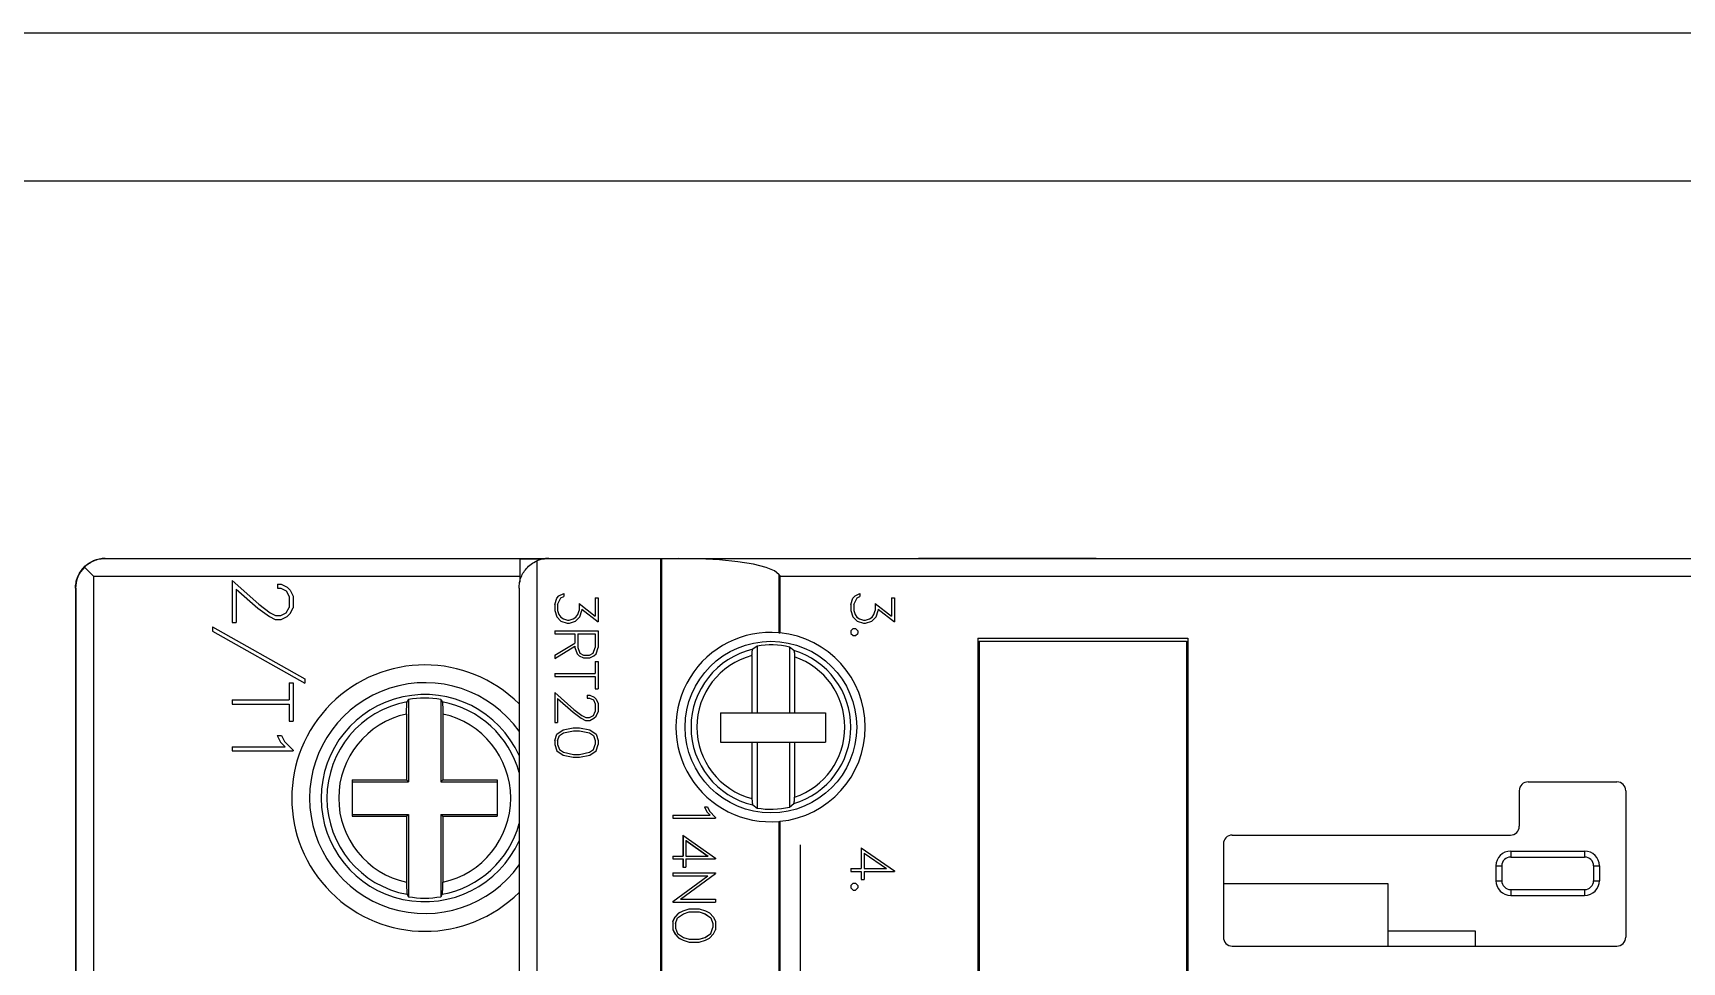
# Model space of a CAD drawing. Header units: millimetres. Extents: x -72 to 2978, y -1067 to 2817.
# Drawn here: x 1479 to 1534.7, y 293.5 to 324.9 of the extents above; entities that cross this region are included whole.
import ezdxf

# ---------------------------------------------------------------- set-up
doc = ezdxf.new("R2010")
doc.units = ezdxf.units.MM
doc.layers.add('10000_FRONT', color=7, linetype='Continuous')

msp = doc.modelspace()

# ---------------------------------------------------------------- linework, layer by layer
for p, q in [((1425.224, 324.884), (1734.213, 324.884)), ((1514.904, 307.129), (1508.904, 307.129)), ((1504.915, 290.605), (1504.915, 297.454))]:
    msp.add_line(p, q)
at = {"color": 30, "true_color": 0xf8991e}
msp.add_line((1434.485, 319.884), (1726.691, 319.884), dxfattribs=at)
at = {"layer": '10000_FRONT', "color": 7, "linetype": 'Continuous', "lineweight": 25}
for p, q in [((1481.029, 307.047), (1481.078, 307.067)), ((1481.078, 307.067), (1481.128, 307.084)), ((1481.128, 307.084), (1481.178, 307.098)), ((1481.178, 307.098), (1481.229, 307.11)), ((1481.229, 307.11), (1481.279, 307.118)), ((1481.279, 307.118), (1481.328, 307.124)), ((1481.328, 307.124), (1481.377, 307.128)), ((1481.377, 307.128), (1481.425, 307.129)), ((1481.415, 307.129), (1481.425, 307.129)), ((1481.425, 307.129), (1495.425, 307.129)), ((1495.425, 307.129), (1495.425, 306.529)), ((1495.425, 307.129), (1549.405, 307.129)), ((1495.425, 307.119), (1496.264, 307.119)), ((1497.515, 307.129), (1497.515, 307.129)), ((1500.189, 307.129), (1500.189, 279.129)), ((1500.223, 307.129), (1500.223, 279.129)), ((1480.484, 306.493), (1480.503, 306.538)), ((1480.487, 306.476), (1480.507, 306.525)), ((1480.503, 306.538), (1480.524, 306.582)), ((1480.507, 306.525), (1480.529, 306.573)), ((1480.524, 306.582), (1480.547, 306.625)), ((1480.529, 306.573), (1480.554, 306.62)), ((1480.547, 306.625), (1480.572, 306.667)), ((1480.554, 306.62), (1480.581, 306.666)), ((1480.572, 306.667), (1480.599, 306.708)), ((1480.581, 306.666), (1480.611, 306.71)), ((1480.599, 306.708), (1480.629, 306.747)), ((1480.611, 306.71), (1480.643, 306.752)), ((1480.629, 306.747), (1480.661, 306.786)), ((1480.643, 306.752), (1480.678, 306.794)), ((1480.661, 306.786), (1480.696, 306.824)), ((1480.678, 306.794), (1480.718, 306.836)), ((1480.696, 306.824), (1480.735, 306.862)), ((1480.718, 306.836), (1480.76, 306.876)), ((1480.718, 306.836), (1481.025, 306.529)), ((1480.735, 306.862), (1480.776, 306.899)), ((1480.76, 306.876), (1480.802, 306.911)), ((1480.776, 306.899), (1480.82, 306.933)), ((1480.802, 306.911), (1480.844, 306.943)), ((1480.82, 306.933), (1480.867, 306.965)), ((1480.844, 306.943), (1480.889, 306.973)), ((1480.867, 306.965), (1480.915, 306.995)), ((1480.889, 306.973), (1480.934, 307)), ((1480.915, 306.995), (1480.965, 307.022)), ((1480.934, 307), (1480.981, 307.025)), ((1480.965, 307.022), (1481.015, 307.046)), ((1480.981, 307.025), (1481.029, 307.047)), ((1481.015, 307.046), (1481.015, 307.041)), ((1481.025, 306.529), (1481.025, 262.729)), ((1481.025, 306.529), (1495.425, 306.529)), ((1495.425, 306.529), (1495.425, 306.328)), ((1495.474, 306.493), (1495.493, 306.538)), ((1495.493, 306.538), (1495.514, 306.582)), ((1495.514, 306.582), (1495.537, 306.625)), ((1495.537, 306.625), (1495.562, 306.667)), ((1495.562, 306.667), (1495.589, 306.708)), ((1495.589, 306.708), (1495.619, 306.747)), ((1495.619, 306.747), (1495.651, 306.786)), ((1495.651, 306.786), (1495.686, 306.824)), ((1495.686, 306.824), (1495.725, 306.862)), ((1495.725, 306.862), (1495.766, 306.899)), ((1495.766, 306.899), (1495.81, 306.933)), ((1495.81, 306.933), (1495.857, 306.965)), ((1495.857, 306.965), (1495.905, 306.995)), ((1495.905, 306.995), (1495.955, 307.022)), ((1495.955, 307.022), (1496.005, 307.046)), ((1496.005, 307.046), (1496.005, 279.129)), ((1504.186, 306.589), (1504.186, 304.617)), ((1504.186, 306.589), (1504.191, 306.58)), ((1504.191, 306.58), (1504.196, 306.572)), ((1504.196, 306.572), (1504.201, 306.563)), ((1504.201, 306.563), (1504.206, 306.555)), ((1504.206, 306.555), (1504.211, 306.546)), ((1504.211, 306.546), (1504.216, 306.538)), ((1504.216, 306.538), (1504.221, 306.529)), ((1504.221, 306.529), (1504.221, 304.614)), ((1504.221, 306.529), (1541.589, 306.529)), ((1480.415, 306.129), (1480.416, 306.173)), ((1480.415, 306.129), (1480.415, 263.139)), ((1480.416, 306.173), (1480.419, 306.218)), ((1480.419, 306.218), (1480.424, 306.264)), ((1480.424, 306.264), (1480.432, 306.309)), ((1480.425, 306.129), (1480.426, 306.177)), ((1480.425, 306.129), (1480.425, 263.129)), ((1480.426, 306.177), (1480.43, 306.226)), ((1480.43, 306.226), (1480.436, 306.276)), ((1480.432, 306.309), (1480.441, 306.356)), ((1480.436, 306.276), (1480.445, 306.326)), ((1480.441, 306.356), (1480.453, 306.402)), ((1480.445, 306.326), (1480.456, 306.376)), ((1480.453, 306.402), (1480.467, 306.448)), ((1480.456, 306.376), (1480.47, 306.426)), ((1480.467, 306.448), (1480.484, 306.493)), ((1480.47, 306.426), (1480.487, 306.476)), ((1485.709, 306.381), (1485.709, 304.966)), ((1485.709, 306.381), (1486.609, 305.58)), ((1485.846, 306.091), (1485.846, 304.966)), ((1485.846, 306.091), (1486.579, 305.451)), ((1487.245, 306.258), (1487.245, 306.119)), ((1487.245, 306.258), (1487.369, 306.258)), ((1487.245, 306.119), (1487.358, 306.119)), ((1487.358, 306.119), (1487.539, 306.028)), ((1487.369, 306.258), (1487.57, 306.16)), ((1487.539, 306.028), (1487.63, 305.847)), ((1487.57, 306.16), (1487.67, 306.058)), ((1487.67, 306.058), (1487.767, 305.857)), ((1495.405, 306.129), (1495.406, 306.173)), ((1495.405, 306.129), (1495.405, 279.329)), ((1495.406, 306.173), (1495.409, 306.218)), ((1495.409, 306.218), (1495.414, 306.264)), ((1495.414, 306.264), (1495.422, 306.309)), ((1495.422, 306.309), (1495.431, 306.356)), ((1495.431, 306.356), (1495.443, 306.402)), ((1495.443, 306.402), (1495.457, 306.448)), ((1495.457, 306.448), (1495.474, 306.493)), ((1486.579, 305.451), (1486.966, 305.161)), ((1486.609, 305.58), (1486.99, 305.295)), ((1487.539, 305.292), (1487.63, 305.474)), ((1487.63, 305.847), (1487.63, 305.474)), ((1487.668, 305.263), (1487.767, 305.462)), ((1487.767, 305.857), (1487.767, 305.462)), ((1496.608, 305.576), (1496.678, 305.788)), ((1496.608, 305.576), (1496.608, 305.366)), ((1496.678, 305.788), (1496.75, 305.862)), ((1496.706, 305.57), (1496.816, 305.792)), ((1496.706, 305.57), (1496.706, 305.37)), ((1496.75, 305.862), (1496.912, 305.943)), ((1496.816, 305.792), (1496.912, 305.839)), ((1496.912, 305.943), (1496.912, 305.839)), ((1497.43, 305.606), (1497.43, 305.37)), ((1497.43, 305.606), (1497.98, 305.181)), ((1497.53, 305.419), (1497.53, 305.366)), ((1497.53, 305.419), (1498.078, 304.988)), ((1497.98, 305.796), (1497.98, 305.181)), ((1497.98, 305.796), (1498.078, 305.796)), ((1498.078, 305.796), (1498.078, 304.988)), ((1506.618, 305.576), (1506.688, 305.788)), ((1506.618, 305.576), (1506.618, 305.366)), ((1506.688, 305.788), (1506.76, 305.862)), ((1506.716, 305.57), (1506.826, 305.792)), ((1506.716, 305.57), (1506.716, 305.37)), ((1506.76, 305.862), (1506.922, 305.943)), ((1506.826, 305.792), (1506.922, 305.839)), ((1506.922, 305.943), (1506.922, 305.839)), ((1507.44, 305.606), (1507.44, 305.37)), ((1507.44, 305.606), (1507.99, 305.181)), ((1507.54, 305.419), (1507.54, 305.366)), ((1507.54, 305.419), (1508.088, 304.988)), ((1507.99, 305.796), (1507.99, 305.181)), ((1507.99, 305.796), (1508.088, 305.796)), ((1508.088, 305.796), (1508.088, 304.988)), ((1485.709, 304.966), (1485.846, 304.966)), ((1486.966, 305.161), (1487.163, 305.062)), ((1486.99, 305.295), (1487.177, 305.202)), ((1487.163, 305.062), (1487.367, 305.062)), ((1487.177, 305.202), (1487.358, 305.202)), ((1487.358, 305.202), (1487.539, 305.292)), ((1487.367, 305.062), (1487.568, 305.161)), ((1487.568, 305.161), (1487.668, 305.263)), ((1496.608, 305.366), (1496.679, 305.155)), ((1496.679, 305.155), (1496.821, 305.011)), ((1496.706, 305.37), (1496.752, 305.239)), ((1496.752, 305.239), (1496.812, 305.147)), ((1496.812, 305.147), (1496.904, 305.086)), ((1496.821, 305.011), (1497.032, 304.941)), ((1496.904, 305.086), (1497.037, 305.041)), ((1497.032, 304.941), (1497.105, 304.941)), ((1497.037, 305.041), (1497.101, 305.041)), ((1497.101, 305.041), (1497.232, 305.086)), ((1497.105, 304.941), (1497.316, 305.011)), ((1497.232, 305.086), (1497.325, 305.147)), ((1497.316, 305.011), (1497.46, 305.155)), ((1497.325, 305.147), (1497.385, 305.239)), ((1497.385, 305.239), (1497.43, 305.37)), ((1497.46, 305.155), (1497.53, 305.366)), ((1506.618, 305.366), (1506.689, 305.155)), ((1506.689, 305.155), (1506.831, 305.011)), ((1506.716, 305.37), (1506.762, 305.239)), ((1506.762, 305.239), (1506.822, 305.147)), ((1506.822, 305.147), (1506.914, 305.086)), ((1506.831, 305.011), (1507.042, 304.941)), ((1506.914, 305.086), (1507.047, 305.041)), ((1507.042, 304.941), (1507.115, 304.941)), ((1507.047, 305.041), (1507.111, 305.041)), ((1507.111, 305.041), (1507.242, 305.086)), ((1507.115, 304.941), (1507.326, 305.011)), ((1507.242, 305.086), (1507.335, 305.147)), ((1507.326, 305.011), (1507.47, 305.155)), ((1507.335, 305.147), (1507.395, 305.239)), ((1507.395, 305.239), (1507.44, 305.37)), ((1507.47, 305.155), (1507.54, 305.366)), ((1485.043, 304.819), (1485.043, 304.67)), ((1485.043, 304.819), (1488.159, 303.065)), ((1485.043, 304.67), (1488.159, 302.918)), ((1496.608, 304.682), (1496.608, 304.584)), ((1496.608, 304.682), (1498.078, 304.682)), ((1496.608, 304.584), (1497.294, 304.584)), ((1497.294, 304.584), (1497.294, 304.268)), ((1497.392, 304.584), (1497.392, 304.123)), ((1497.392, 304.584), (1497.98, 304.584)), ((1497.98, 304.584), (1497.98, 304.123)), ((1498.078, 304.682), (1498.078, 304.118)), ((1504.186, 304.617), (1504.191, 304.616)), ((1504.191, 304.616), (1504.196, 304.616)), ((1504.196, 304.616), (1504.201, 304.615)), ((1504.201, 304.615), (1504.206, 304.615)), ((1504.206, 304.615), (1504.211, 304.614)), ((1504.211, 304.614), (1504.216, 304.614)), ((1504.216, 304.614), (1504.221, 304.614)), ((1506.618, 304.678), (1506.697, 304.756)), ((1506.618, 304.678), (1506.618, 304.597)), ((1506.618, 304.597), (1506.697, 304.519)), ((1506.697, 304.756), (1506.777, 304.756)), ((1506.697, 304.519), (1506.777, 304.519)), ((1506.777, 304.756), (1506.856, 304.678)), ((1506.777, 304.519), (1506.856, 304.597)), ((1506.856, 304.678), (1506.856, 304.597)), ((1510.905, 304.429), (1510.905, 282.729)), ((1510.905, 304.429), (1518.005, 304.429)), ((1510.955, 304.329), (1510.955, 284.329)), ((1510.955, 304.329), (1517.955, 304.329)), ((1517.955, 304.329), (1517.955, 284.329)), ((1518.005, 304.429), (1518.005, 284.229)), ((1496.608, 303.857), (1497.294, 304.268)), ((1496.608, 303.751), (1497.294, 304.162)), ((1496.608, 303.857), (1496.608, 303.751)), ((1497.294, 304.162), (1497.294, 304.119)), ((1497.294, 304.119), (1497.365, 303.908)), ((1497.365, 303.908), (1497.436, 303.833)), ((1497.392, 304.123), (1497.459, 303.927)), ((1497.436, 303.833), (1497.58, 303.764)), ((1497.459, 303.927), (1497.587, 303.862)), ((1497.58, 303.764), (1497.793, 303.764)), ((1497.587, 303.862), (1497.785, 303.862)), ((1497.785, 303.862), (1497.913, 303.927)), ((1497.793, 303.764), (1497.936, 303.833)), ((1497.913, 303.927), (1497.98, 304.123)), ((1497.936, 303.833), (1498.007, 303.908)), ((1498.007, 303.908), (1498.078, 304.118)), ((1503.275, 303.872), (1503.276, 303.886)), ((1503.275, 303.859), (1503.275, 303.872)), ((1503.275, 303.846), (1503.275, 303.859)), ((1503.275, 303.846), (1503.275, 301.914)), ((1503.276, 303.9), (1503.277, 303.913)), ((1503.276, 303.886), (1503.276, 303.9)), ((1503.277, 303.925), (1503.278, 303.937)), ((1503.277, 303.913), (1503.277, 303.925)), ((1503.278, 303.937), (1503.279, 303.949)), ((1503.279, 303.949), (1503.28, 303.961)), ((1503.28, 303.961), (1503.281, 303.972)), ((1503.281, 303.972), (1503.283, 303.983)), ((1503.283, 303.983), (1503.284, 303.993)), ((1503.284, 303.993), (1503.285, 304.002)), ((1503.285, 304.002), (1503.287, 304.011)), ((1503.287, 304.011), (1503.289, 304.02)), ((1503.289, 304.02), (1503.29, 304.028)), ((1503.29, 304.028), (1503.292, 304.035)), ((1503.292, 304.035), (1503.294, 304.041)), ((1503.294, 304.041), (1503.296, 304.046)), ((1503.296, 304.046), (1503.298, 304.05)), ((1503.298, 304.05), (1503.3, 304.054)), ((1503.3, 304.054), (1503.302, 304.057)), ((1503.302, 304.057), (1503.304, 304.059)), ((1503.445, 304.165), (1503.304, 304.059)), ((1503.445, 304.165), (1503.445, 301.914)), ((1504.545, 304.132), (1504.545, 301.914)), ((1504.686, 304.017), (1504.545, 304.132)), ((1504.686, 304.017), (1504.689, 304.014)), ((1504.689, 304.014), (1504.691, 304.01)), ((1504.691, 304.01), (1504.694, 304.004)), ((1504.694, 304.004), (1504.696, 303.998)), ((1504.696, 303.998), (1504.698, 303.99)), ((1504.698, 303.99), (1504.7, 303.981)), ((1504.7, 303.981), (1504.702, 303.971)), ((1504.702, 303.971), (1504.704, 303.96)), ((1504.704, 303.96), (1504.706, 303.949)), ((1504.706, 303.949), (1504.708, 303.936)), ((1504.708, 303.936), (1504.709, 303.923)), ((1504.709, 303.923), (1504.711, 303.908)), ((1504.711, 303.908), (1504.712, 303.893)), ((1504.712, 303.893), (1504.713, 303.879)), ((1504.713, 303.879), (1504.713, 303.863)), ((1504.713, 303.863), (1504.714, 303.847)), ((1504.714, 303.847), (1504.715, 303.83)), ((1504.715, 303.83), (1504.715, 303.814)), ((1504.715, 303.814), (1504.715, 303.798)), ((1504.715, 303.798), (1504.715, 301.914)), ((1496.608, 303.236), (1496.608, 303.138)), ((1496.608, 303.236), (1497.98, 303.236)), ((1497.98, 303.647), (1497.98, 303.236)), ((1497.98, 303.647), (1498.078, 303.647)), ((1498.078, 303.647), (1498.078, 302.726)), ((1487.63, 302.922), (1487.63, 302.346)), ((1487.63, 302.922), (1487.767, 302.922)), ((1487.767, 302.922), (1487.767, 301.633)), ((1488.159, 303.065), (1488.159, 302.918)), ((1496.608, 303.138), (1497.98, 303.138)), ((1497.98, 303.138), (1497.98, 302.726)), ((1497.98, 302.726), (1498.078, 302.726)), ((1485.709, 302.346), (1485.709, 302.209)), ((1485.709, 302.346), (1487.63, 302.346)), ((1485.709, 302.209), (1487.63, 302.209)), ((1487.63, 302.209), (1487.63, 301.633)), ((1491.604, 302.046), (1491.605, 302.07)), ((1491.604, 302.023), (1491.604, 302.046)), ((1491.605, 302.07), (1491.606, 302.093)), ((1491.606, 302.115), (1491.607, 302.136)), ((1491.606, 302.093), (1491.606, 302.115)), ((1491.607, 302.136), (1491.608, 302.155)), ((1491.608, 302.155), (1491.609, 302.173)), ((1491.609, 302.173), (1491.61, 302.19)), ((1491.61, 302.19), (1491.611, 302.206)), ((1491.611, 302.206), (1491.612, 302.221)), ((1491.612, 302.221), (1491.613, 302.234)), ((1491.613, 302.234), (1491.615, 302.246)), ((1491.615, 302.246), (1491.616, 302.256)), ((1491.616, 302.256), (1491.617, 302.264)), ((1491.617, 302.264), (1491.619, 302.271)), ((1491.619, 302.271), (1491.62, 302.276)), ((1491.62, 302.276), (1491.621, 302.28)), ((1491.621, 302.28), (1491.627, 302.291)), ((1491.627, 302.291), (1491.634, 302.303)), ((1491.634, 302.303), (1491.64, 302.315)), ((1491.64, 302.315), (1491.646, 302.326)), ((1491.646, 302.326), (1491.652, 302.338)), ((1491.652, 302.338), (1491.659, 302.35)), ((1491.659, 302.35), (1491.665, 302.362)), ((1491.665, 302.362), (1491.665, 299.579)), ((1492.765, 302.362), (1492.765, 299.579)), ((1492.765, 302.362), (1492.771, 302.35)), ((1492.771, 302.35), (1492.778, 302.338)), ((1492.778, 302.338), (1492.784, 302.326)), ((1492.784, 302.326), (1492.79, 302.315)), ((1492.79, 302.315), (1492.796, 302.303)), ((1492.796, 302.303), (1492.803, 302.291)), ((1492.803, 302.291), (1492.809, 302.28)), ((1492.809, 302.28), (1492.81, 302.275)), ((1492.81, 302.275), (1492.812, 302.268)), ((1492.812, 302.268), (1492.814, 302.259)), ((1492.814, 302.259), (1492.815, 302.248)), ((1492.815, 302.248), (1492.817, 302.234)), ((1492.817, 302.234), (1492.818, 302.217)), ((1492.818, 302.217), (1492.819, 302.199)), ((1492.819, 302.199), (1492.821, 302.178)), ((1492.821, 302.178), (1492.822, 302.157)), ((1492.822, 302.157), (1492.823, 302.134)), ((1492.823, 302.134), (1492.824, 302.108)), ((1492.824, 302.108), (1492.825, 302.081)), ((1492.825, 302.081), (1492.826, 302.052)), ((1492.826, 302.052), (1492.826, 302.024)), ((1496.608, 302.599), (1496.608, 301.588)), ((1496.608, 302.599), (1497.251, 302.027)), ((1496.706, 302.391), (1496.706, 301.588)), ((1496.706, 302.391), (1497.229, 301.935)), ((1497.705, 302.511), (1497.705, 302.411)), ((1497.705, 302.511), (1497.793, 302.511)), ((1497.705, 302.411), (1497.786, 302.411)), ((1497.786, 302.411), (1497.915, 302.346)), ((1497.793, 302.511), (1497.937, 302.441)), ((1497.915, 302.346), (1497.98, 302.217)), ((1497.937, 302.441), (1498.008, 302.368)), ((1497.98, 302.217), (1497.98, 301.951)), ((1498.008, 302.368), (1498.078, 302.225)), ((1498.078, 302.225), (1498.078, 301.942)), ((1487.63, 301.633), (1487.767, 301.633)), ((1491.602, 301.921), (1491.603, 301.948)), ((1491.602, 301.895), (1491.602, 301.921)), ((1491.602, 301.87), (1491.602, 301.895)), ((1491.602, 301.87), (1491.602, 299.642)), ((1491.603, 301.999), (1491.604, 302.023)), ((1491.603, 301.974), (1491.603, 301.999)), ((1491.603, 301.948), (1491.603, 301.974)), ((1492.826, 302.024), (1492.827, 301.995)), ((1492.827, 301.995), (1492.827, 301.964)), ((1492.827, 301.964), (1492.828, 301.932)), ((1492.828, 301.932), (1492.828, 301.901)), ((1492.828, 301.901), (1492.828, 301.87)), ((1492.828, 301.87), (1492.828, 299.642)), ((1496.608, 301.588), (1496.706, 301.588)), ((1497.229, 301.935), (1497.506, 301.727)), ((1497.251, 302.027), (1497.523, 301.823)), ((1497.506, 301.727), (1497.646, 301.656)), ((1497.523, 301.823), (1497.657, 301.757)), ((1497.646, 301.656), (1497.792, 301.656)), ((1497.657, 301.757), (1497.786, 301.757)), ((1497.786, 301.757), (1497.915, 301.821)), ((1497.792, 301.656), (1497.935, 301.727)), ((1497.915, 301.821), (1497.98, 301.951)), ((1497.935, 301.727), (1498.007, 301.8)), ((1498.007, 301.8), (1498.078, 301.942)), ((1502.215, 301.914), (1502.215, 300.914)), ((1502.215, 301.914), (1503.275, 301.914)), ((1503.275, 301.914), (1503.445, 301.914)), ((1503.445, 301.914), (1504.545, 301.914)), ((1504.545, 301.914), (1504.715, 301.914)), ((1504.715, 301.914), (1505.765, 301.914)), ((1505.765, 301.914), (1505.765, 300.914)), ((1487.231, 301.144), (1487.343, 300.916)), ((1487.231, 301.144), (1487.375, 301.144)), ((1487.375, 301.144), (1487.477, 300.943)), ((1487.477, 300.943), (1487.767, 300.651)), ((1496.608, 300.977), (1496.679, 301.191)), ((1496.608, 300.977), (1496.608, 300.836)), ((1496.679, 301.191), (1496.892, 301.334)), ((1496.708, 300.973), (1496.765, 301.143)), ((1496.708, 300.973), (1496.708, 300.839)), ((1496.765, 301.143), (1496.904, 301.235)), ((1496.892, 301.334), (1497.238, 301.403)), ((1496.904, 301.235), (1497.244, 301.305)), ((1497.238, 301.403), (1497.448, 301.403)), ((1497.244, 301.305), (1497.445, 301.305)), ((1497.445, 301.305), (1497.784, 301.235)), ((1497.448, 301.403), (1497.794, 301.334)), ((1497.784, 301.235), (1497.923, 301.143)), ((1497.794, 301.334), (1498.007, 301.191)), ((1497.923, 301.143), (1497.98, 300.973)), ((1497.98, 300.973), (1497.98, 300.839)), ((1498.007, 301.191), (1498.078, 300.977)), ((1498.078, 300.977), (1498.078, 300.836)), ((1485.709, 300.759), (1485.709, 300.622)), ((1485.709, 300.759), (1487.501, 300.759)), ((1485.709, 300.622), (1487.767, 300.622)), ((1487.343, 300.916), (1487.501, 300.759)), ((1487.767, 300.651), (1487.767, 300.622)), ((1496.608, 300.836), (1496.679, 300.622)), ((1496.679, 300.622), (1496.892, 300.478)), ((1496.708, 300.839), (1496.765, 300.67)), ((1496.765, 300.67), (1496.904, 300.578)), ((1496.892, 300.478), (1497.238, 300.41)), ((1496.904, 300.578), (1497.244, 300.508)), ((1497.238, 300.41), (1497.448, 300.41)), ((1497.244, 300.508), (1497.445, 300.508)), ((1497.445, 300.508), (1497.784, 300.578)), ((1497.448, 300.41), (1497.794, 300.478)), ((1497.784, 300.578), (1497.923, 300.67)), ((1497.794, 300.478), (1498.007, 300.622)), ((1497.923, 300.67), (1497.98, 300.839)), ((1498.007, 300.622), (1498.078, 300.836)), ((1502.215, 300.914), (1503.275, 300.914)), ((1503.275, 300.914), (1503.275, 299.012)), ((1503.275, 300.914), (1503.445, 300.914)), ((1503.445, 300.914), (1503.445, 298.694)), ((1503.445, 300.914), (1504.545, 300.914)), ((1504.545, 300.914), (1504.545, 298.726)), ((1504.545, 300.914), (1504.715, 300.914)), ((1504.715, 300.914), (1504.715, 299.061)), ((1504.715, 300.914), (1505.765, 300.914)), ((1510.905, 300.621), (1510.955, 300.621)), ((1517.955, 300.621), (1518.005, 300.621)), ((1489.765, 299.642), (1489.765, 298.416)), ((1489.765, 299.642), (1491.602, 299.642)), ((1489.765, 299.579), (1491.665, 299.579)), ((1491.602, 299.642), (1491.665, 299.579)), ((1492.765, 299.579), (1492.828, 299.642)), ((1492.765, 299.579), (1494.665, 299.579)), ((1492.828, 299.642), (1494.665, 299.642)), ((1494.665, 299.642), (1494.665, 298.416)), ((1529.205, 299.279), (1529.205, 298.079)), ((1529.505, 299.579), (1532.505, 299.579)), ((1532.805, 299.279), (1532.805, 294.329)), ((1501.67, 298.73), (1501.749, 298.567)), ((1501.67, 298.73), (1501.771, 298.73)), ((1501.675, 298.73), (1501.754, 298.567)), ((1501.771, 298.73), (1501.843, 298.587)), ((1503.275, 299.012), (1503.275, 298.997)), ((1503.275, 298.997), (1503.275, 298.98)), ((1503.275, 298.98), (1503.276, 298.964)), ((1503.276, 298.964), (1503.277, 298.948)), ((1503.277, 298.948), (1503.277, 298.933)), ((1503.277, 298.933), (1503.278, 298.918)), ((1503.278, 298.918), (1503.28, 298.904)), ((1503.28, 298.904), (1503.281, 298.89)), ((1503.281, 298.89), (1503.282, 298.876)), ((1503.282, 298.876), (1503.284, 298.864)), ((1503.284, 298.864), (1503.286, 298.853)), ((1503.286, 298.853), (1503.288, 298.843)), ((1503.288, 298.843), (1503.29, 298.833)), ((1503.29, 298.833), (1503.292, 298.824)), ((1503.292, 298.824), (1503.294, 298.817)), ((1503.294, 298.817), (1503.296, 298.811)), ((1503.296, 298.811), (1503.299, 298.806)), ((1503.299, 298.806), (1503.301, 298.802)), ((1503.301, 298.802), (1503.304, 298.799)), ((1503.304, 298.799), (1503.445, 298.694)), ((1504.545, 298.726), (1504.686, 298.842)), ((1504.686, 298.842), (1504.688, 298.844)), ((1504.688, 298.844), (1504.69, 298.847)), ((1504.69, 298.847), (1504.693, 298.851)), ((1504.693, 298.851), (1504.694, 298.856)), ((1504.694, 298.856), (1504.696, 298.861)), ((1504.696, 298.861), (1504.698, 298.868)), ((1504.698, 298.868), (1504.7, 298.875)), ((1504.7, 298.875), (1504.702, 298.883)), ((1504.702, 298.883), (1504.703, 298.892)), ((1504.703, 298.892), (1504.705, 298.901)), ((1504.705, 298.901), (1504.706, 298.911)), ((1504.706, 298.911), (1504.708, 298.921)), ((1504.708, 298.921), (1504.709, 298.932)), ((1504.709, 298.932), (1504.71, 298.944)), ((1504.71, 298.944), (1504.711, 298.956)), ((1504.711, 298.956), (1504.712, 298.968)), ((1504.712, 298.968), (1504.713, 298.98)), ((1504.713, 298.993), (1504.714, 299.006)), ((1504.713, 298.98), (1504.713, 298.993)), ((1504.714, 299.02), (1504.715, 299.034)), ((1504.714, 299.006), (1504.714, 299.02)), ((1504.715, 299.047), (1504.715, 299.061)), ((1504.715, 299.034), (1504.715, 299.047)), ((1510.905, 299.037), (1510.955, 299.037)), ((1517.955, 299.037), (1518.005, 299.037)), ((1489.765, 298.479), (1491.665, 298.479)), ((1489.765, 298.416), (1491.602, 298.416)), ((1491.602, 298.416), (1491.665, 298.479)), ((1491.602, 298.416), (1491.602, 296.189)), ((1491.665, 298.479), (1491.665, 295.697)), ((1492.765, 298.479), (1492.765, 295.697)), ((1492.765, 298.479), (1492.828, 298.416)), ((1492.765, 298.479), (1494.665, 298.479)), ((1492.828, 298.416), (1492.828, 296.189)), ((1492.828, 298.416), (1494.665, 298.416)), ((1500.599, 298.455), (1500.599, 298.357)), ((1500.599, 298.455), (1501.86, 298.455)), ((1500.599, 298.357), (1502.047, 298.357)), ((1500.605, 298.455), (1500.605, 298.357)), ((1501.749, 298.567), (1501.86, 298.455)), ((1501.749, 298.567), (1501.754, 298.567)), ((1501.754, 298.567), (1501.865, 298.455)), ((1501.843, 298.587), (1502.047, 298.378)), ((1501.86, 298.455), (1501.865, 298.455)), ((1502.047, 298.378), (1502.047, 298.357)), ((1504.186, 298.242), (1504.191, 298.242)), ((1504.186, 298.242), (1504.186, 287.767)), ((1504.191, 298.242), (1504.196, 298.242)), ((1504.196, 298.242), (1504.201, 298.243)), ((1504.201, 298.243), (1504.206, 298.243)), ((1504.206, 298.243), (1504.211, 298.244)), ((1504.211, 298.244), (1504.216, 298.244)), ((1504.216, 298.244), (1504.221, 298.245)), ((1504.221, 298.245), (1504.221, 287.764)), ((1500.944, 297.773), (1500.944, 297.07)), ((1500.944, 297.773), (1502.047, 296.995)), ((1500.95, 297.769), (1500.95, 297.07)), ((1501.04, 297.595), (1501.04, 297.07)), ((1501.04, 297.595), (1501.785, 297.07)), ((1501.04, 297.595), (1501.046, 297.595)), ((1501.046, 297.595), (1501.791, 297.07)), ((1519.505, 297.779), (1528.905, 297.779)), ((1500.599, 297.07), (1500.599, 296.972)), ((1500.599, 297.07), (1500.95, 297.07)), ((1500.605, 297.07), (1500.605, 296.972)), ((1501.04, 297.07), (1501.785, 297.07)), ((1501.785, 297.07), (1501.791, 297.07)), ((1506.968, 297.351), (1506.968, 296.647)), ((1506.968, 297.351), (1508.088, 296.573)), ((1507.066, 297.173), (1507.066, 296.647)), ((1507.066, 297.173), (1507.822, 296.647)), ((1519.205, 297.479), (1519.205, 294.329)), ((1528.915, 297.239), (1528.915, 297.039)), ((1528.915, 297.239), (1531.415, 297.239)), ((1528.915, 297.039), (1531.415, 297.039)), ((1531.415, 297.239), (1531.415, 297.039)), ((1500.599, 296.972), (1500.944, 296.972)), ((1500.599, 296.505), (1500.599, 296.407)), ((1500.599, 296.505), (1502.047, 296.505)), ((1500.605, 296.505), (1500.605, 296.407)), ((1500.864, 295.611), (1502.047, 296.482)), ((1500.944, 296.972), (1500.944, 296.697)), ((1500.944, 296.972), (1500.95, 296.972)), ((1500.944, 296.697), (1501.04, 296.697)), ((1500.95, 296.972), (1500.95, 296.697)), ((1501.04, 296.972), (1501.04, 296.697)), ((1501.04, 296.972), (1502.047, 296.972)), ((1502.047, 296.995), (1502.047, 296.972)), ((1502.047, 296.505), (1502.047, 296.482)), ((1506.618, 296.647), (1506.618, 296.549)), ((1506.618, 296.647), (1506.968, 296.647)), ((1506.618, 296.549), (1506.968, 296.549)), ((1506.968, 296.549), (1506.968, 296.274)), ((1507.066, 296.647), (1507.822, 296.647)), ((1507.066, 296.549), (1507.066, 296.274)), ((1507.066, 296.549), (1508.088, 296.549)), ((1508.088, 296.573), (1508.088, 296.549)), ((1528.415, 296.739), (1528.415, 296.239)), ((1528.415, 296.739), (1528.615, 296.739)), ((1528.615, 296.739), (1528.615, 296.239)), ((1531.715, 296.739), (1531.715, 296.239)), ((1531.715, 296.739), (1531.915, 296.739)), ((1531.915, 296.739), (1531.915, 296.239)), ((1491.602, 296.189), (1491.602, 296.158)), ((1491.602, 296.158), (1491.602, 296.126)), ((1491.602, 296.126), (1491.603, 296.094)), ((1491.603, 296.094), (1491.603, 296.063)), ((1491.603, 296.063), (1491.604, 296.034)), ((1491.604, 296.034), (1491.604, 296.006)), ((1491.604, 296.006), (1491.605, 295.978)), ((1491.605, 295.978), (1491.606, 295.95)), ((1491.606, 295.95), (1491.607, 295.925)), ((1491.607, 295.925), (1491.608, 295.901)), ((1492.822, 295.903), (1492.823, 295.922)), ((1492.823, 295.922), (1492.824, 295.943)), ((1492.824, 295.943), (1492.825, 295.966)), ((1492.825, 295.989), (1492.826, 296.012)), ((1492.825, 295.966), (1492.825, 295.989)), ((1492.826, 296.035), (1492.827, 296.059)), ((1492.826, 296.012), (1492.826, 296.035)), ((1492.827, 296.084), (1492.828, 296.111)), ((1492.827, 296.059), (1492.827, 296.084)), ((1492.828, 296.163), (1492.828, 296.189)), ((1492.828, 296.137), (1492.828, 296.163)), ((1492.828, 296.111), (1492.828, 296.137)), ((1500.599, 295.537), (1501.782, 296.407)), ((1500.599, 296.407), (1501.782, 296.407)), ((1500.605, 295.537), (1501.788, 296.407)), ((1501.782, 296.407), (1501.788, 296.407)), ((1506.618, 296.078), (1506.697, 296.156)), ((1506.618, 296.078), (1506.618, 295.997)), ((1506.618, 295.997), (1506.697, 295.919)), ((1506.697, 296.156), (1506.777, 296.156)), ((1506.697, 295.919), (1506.777, 295.919)), ((1506.777, 296.156), (1506.856, 296.078)), ((1506.777, 295.919), (1506.856, 295.997)), ((1506.856, 296.078), (1506.856, 295.997)), ((1506.968, 296.274), (1507.066, 296.274)), ((1519.205, 296.139), (1524.765, 296.139)), ((1524.765, 296.139), (1524.765, 294.029)), ((1528.415, 296.239), (1528.615, 296.239)), ((1528.915, 295.939), (1528.915, 295.739)), ((1528.915, 295.939), (1531.415, 295.939)), ((1531.415, 295.939), (1531.415, 295.739)), ((1531.715, 296.239), (1531.915, 296.239)), ((1491.608, 295.901), (1491.609, 295.88)), ((1491.609, 295.88), (1491.611, 295.86)), ((1491.611, 295.86), (1491.612, 295.841)), ((1491.612, 295.841), (1491.613, 295.825)), ((1491.613, 295.825), (1491.615, 295.811)), ((1491.615, 295.811), (1491.616, 295.8)), ((1491.616, 295.8), (1491.618, 295.79)), ((1491.618, 295.79), (1491.62, 295.783)), ((1491.62, 295.783), (1491.621, 295.778)), ((1491.621, 295.778), (1491.627, 295.767)), ((1491.627, 295.767), (1491.634, 295.755)), ((1491.634, 295.755), (1491.64, 295.744)), ((1491.64, 295.744), (1491.646, 295.732)), ((1491.646, 295.732), (1491.652, 295.72)), ((1491.652, 295.72), (1491.659, 295.708)), ((1491.659, 295.708), (1491.665, 295.697)), ((1492.765, 295.697), (1492.771, 295.708)), ((1492.771, 295.708), (1492.778, 295.72)), ((1492.778, 295.72), (1492.784, 295.732)), ((1492.784, 295.732), (1492.79, 295.744)), ((1492.79, 295.744), (1492.796, 295.755)), ((1492.796, 295.755), (1492.803, 295.767)), ((1492.803, 295.767), (1492.809, 295.778)), ((1492.809, 295.778), (1492.81, 295.782)), ((1492.81, 295.782), (1492.812, 295.787)), ((1492.812, 295.787), (1492.813, 295.794)), ((1492.813, 295.794), (1492.814, 295.803)), ((1492.814, 295.803), (1492.815, 295.812)), ((1492.815, 295.812), (1492.817, 295.824)), ((1492.817, 295.824), (1492.818, 295.837)), ((1492.818, 295.837), (1492.819, 295.852)), ((1492.819, 295.852), (1492.82, 295.868)), ((1492.82, 295.868), (1492.821, 295.886)), ((1492.821, 295.886), (1492.822, 295.903)), ((1500.599, 295.537), (1500.599, 295.513)), ((1500.599, 295.537), (1500.605, 295.537)), ((1500.599, 295.513), (1502.047, 295.513)), ((1500.605, 295.537), (1500.605, 295.513)), ((1500.864, 295.611), (1502.047, 295.611)), ((1502.047, 295.611), (1502.047, 295.513)), ((1528.915, 295.739), (1531.415, 295.739)), ((1500.599, 294.864), (1500.669, 295.007)), ((1500.599, 294.864), (1500.599, 294.583)), ((1500.599, 294.864), (1500.605, 294.864)), ((1500.605, 294.864), (1500.675, 295.007)), ((1500.605, 294.864), (1500.605, 294.583)), ((1500.669, 295.007), (1500.807, 295.148)), ((1500.669, 295.007), (1500.675, 295.007)), ((1500.675, 295.007), (1500.813, 295.148)), ((1500.696, 294.79), (1500.762, 294.988)), ((1500.762, 294.988), (1500.959, 295.121)), ((1500.807, 295.148), (1500.946, 295.216)), ((1500.807, 295.148), (1500.813, 295.148)), ((1500.813, 295.148), (1500.952, 295.216)), ((1500.946, 295.216), (1501.153, 295.287)), ((1500.946, 295.216), (1500.952, 295.216)), ((1500.952, 295.216), (1501.158, 295.287)), ((1500.959, 295.121), (1501.156, 295.189)), ((1501.153, 295.287), (1501.493, 295.287)), ((1501.156, 295.189), (1501.495, 295.189)), ((1501.489, 295.189), (1501.686, 295.121)), ((1501.493, 295.287), (1501.7, 295.216)), ((1501.495, 295.189), (1501.692, 295.121)), ((1501.686, 295.121), (1501.883, 294.988)), ((1501.686, 295.121), (1501.692, 295.121)), ((1501.692, 295.121), (1501.889, 294.988)), ((1501.7, 295.216), (1501.839, 295.148)), ((1501.839, 295.148), (1501.977, 295.007)), ((1501.883, 294.988), (1501.949, 294.79)), ((1501.883, 294.988), (1501.889, 294.988)), ((1501.889, 294.988), (1501.955, 294.79)), ((1501.977, 295.007), (1502.047, 294.864)), ((1502.047, 294.864), (1502.047, 294.583)), ((1500.599, 294.583), (1500.669, 294.439)), ((1500.599, 294.583), (1500.605, 294.583)), ((1500.605, 294.583), (1500.675, 294.439)), ((1500.669, 294.439), (1500.807, 294.299)), ((1500.669, 294.439), (1500.675, 294.439)), ((1500.675, 294.439), (1500.813, 294.299)), ((1500.696, 294.79), (1500.696, 294.64)), ((1500.696, 294.64), (1500.762, 294.458)), ((1500.762, 294.458), (1500.959, 294.324)), ((1500.807, 294.299), (1500.946, 294.23)), ((1500.807, 294.299), (1500.813, 294.299)), ((1500.813, 294.299), (1500.952, 294.23)), ((1500.959, 294.324), (1501.156, 294.258)), ((1501.156, 294.258), (1501.495, 294.258)), ((1501.489, 294.258), (1501.686, 294.324)), ((1501.495, 294.258), (1501.692, 294.324)), ((1501.686, 294.324), (1501.883, 294.458)), ((1501.686, 294.324), (1501.692, 294.324)), ((1501.692, 294.324), (1501.889, 294.458)), ((1501.7, 294.23), (1501.839, 294.299)), ((1501.839, 294.299), (1501.977, 294.439)), ((1501.883, 294.458), (1501.949, 294.657)), ((1501.883, 294.458), (1501.889, 294.458)), ((1501.889, 294.458), (1501.955, 294.657)), ((1501.949, 294.79), (1501.949, 294.657)), ((1501.949, 294.79), (1501.955, 294.79)), ((1501.949, 294.657), (1501.955, 294.657)), ((1501.955, 294.79), (1501.955, 294.657)), ((1501.977, 294.439), (1502.047, 294.583)), ((1524.765, 294.539), (1527.715, 294.539)), ((1527.715, 294.539), (1527.715, 294.029)), ((1500.946, 294.23), (1501.153, 294.16)), ((1500.946, 294.23), (1500.952, 294.23)), ((1500.952, 294.23), (1501.158, 294.16)), ((1501.153, 294.16), (1501.493, 294.16)), ((1501.493, 294.16), (1501.7, 294.23)), ((1519.505, 294.029), (1532.505, 294.029))]:
    msp.add_line(p, q, dxfattribs=at)
msp.add_lwpolyline([(1504.186, 306.589), (1504.04, 306.712), (1503.75, 306.827), (1503.33, 306.929), (1502.797, 307.014), (1502.175, 307.077), (1501.492, 307.116), (1500.777, 307.129)], dxfattribs=at)
msp.add_circle((1503.915, 301.429), 2.9, dxfattribs=at)
for centre, radius, start, end in [((1481.415, 306.129), 1, 90, 113.5783), ((1496.405, 306.129), 1, 90, 113.5782), ((1481.415, 306.119), 1, 134.5948, 180), ((1503.905, 301.429), 3.2, 84.956, 275.044), ((1503.905, 301.429), 3.2, 275.6645, 84.3355), ((1503.915, 301.429), 2.7, 103.0846, 256.9154), ((1503.915, 301.429), 2.5, 104.8328, 255.1672), ((1503.915, 301.429), 2.776, 76.8814, 99.7486), ((1503.915, 301.429), 2.7, 360, 73.4023), ((1503.915, 301.429), 2.5, 288.6629, 71.3371), ((1492.225, 299.029), 4.5, 45.0354, 314.9646), ((1492.225, 299.029), 3.9, 35.3742, 324.6258), ((1492.215, 299.029), 3.5, 24.2956, 335.7044), ((1492.215, 299.029), 3.304, 100.3512, 180), ((1492.215, 299.029), 3.378, 80.6281, 99.3718), ((1492.215, 299.029), 3.304, 15.1239, 79.6488), ((1492.215, 299.029), 2.906, 102.1754, 257.8246), ((1492.215, 299.029), 2.906, 282.1754, 77.8246), ((1503.915, 301.429), 2.7, 286.5977, 360), ((1511.063, 300.621), 0.408, 105.3505, 112.7849), ((1517.847, 300.621), 0.408, 67.2151, 74.6495), ((1529.505, 299.279), 0.3, 90, 180.0001), ((1532.505, 299.279), 0.3, 0.0003, 89.9999), ((1492.215, 299.029), 3.304, 180, 259.6488), ((1503.915, 301.429), 2.776, 260.2514, 283.1186), ((1492.215, 299.029), 3.304, 280.3512, 344.8761), ((1511.063, 299.037), 0.408, 247.2151, 254.6495), ((1517.847, 299.037), 0.408, 285.3505, 292.7849), ((1519.505, 297.479), 0.3, 90, 180), ((1528.905, 298.079), 0.3, 270, 0), ((1528.915, 296.739), 0.5, 90, 180), ((1528.915, 296.739), 0.3, 90, 180.0001), ((1531.415, 296.739), 0.5, 360, 90), ((1531.415, 296.739), 0.3, 359.9999, 90), ((1528.915, 296.239), 0.5, 180, 270), ((1528.915, 296.239), 0.3, 180.0001, 270), ((1531.415, 296.239), 0.3, 270, 359.9999), ((1531.415, 296.239), 0.5, 270, 360), ((1492.215, 299.029), 3.378, 260.6282, 279.3719), ((1519.505, 294.329), 0.3, 180, 270), ((1532.505, 294.329), 0.3, 269.9999, 0.0003)]:
    msp.add_arc(centre, radius, start, end, dxfattribs=at)

doc.saveas('drawing.dxf')
